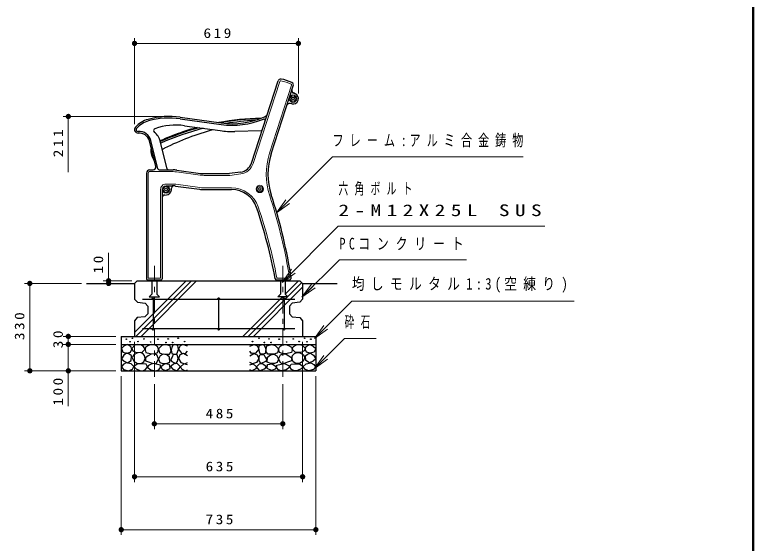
# Model space of a CAD drawing. Units: millimetres on the paper, scale 1:20. Extents: x -365 to 0, y -5 to 257.
# Drawn here: x -139.5 to 0, y 55.8 to 155.6 of the extents above; entities that cross this region are included whole.
import ezdxf

# ---------------------------------------------------------------- set-up
doc = ezdxf.new("R2010")
doc.units = ezdxf.units.MM
doc.linetypes.add('USER2', pattern=[6, 3, -1, 1, -1])
doc.layers.add('1_20', color=7, linetype='Continuous', lineweight=25)
doc.layers.add('LY_5', color=7, linetype='Continuous', lineweight=13)
doc.styles.add('ＭＳ ゴシック', font='')
doc.styles.get('ＭＳ ゴシック').set_extended_font_data('MS Gothic')

# ---------------------------------------------------------------- blocks, each defined once
blk = doc.blocks.new('filled_dot')
at = {"color": 0, "linetype": 'Continuous', "lineweight": -2, "const_width": 1.25}
blk.add_lwpolyline([(-0.625, 0, 1), (0.625, 0, 1)], format="xyb", close=True, dxfattribs=at)

msp = doc.modelspace()

# ---------------------------------------------------------------- linework, layer by layer
at = {"layer": '1_20', "lineweight": 13}
for p, q in [((-116.849, 134.892), (-116.849, 151.159)), ((-85.904, 140.731), (-85.904, 151.159)), ((-116.849, 150.159), (-85.904, 150.159)), ((-89.412, 142.985), (-94.456, 127.463)), ((-91.346, 129.43), (-87.176, 142.264)), ((-87.121, 139.846), (-86.921, 139.962)), ((-87.121, 139.846), (-87.121, 139.615)), ((-87.121, 139.615), (-86.921, 139.5)), ((-86.921, 139.962), (-86.721, 139.846)), ((-86.921, 139.5), (-86.721, 139.615)), ((-86.721, 139.846), (-86.721, 139.615)), ((-111.274, 136.368), (-130.349, 136.368)), ((-129.349, 125.838), (-129.349, 136.368)), ((-114.274, 125.703), (-114.274, 105.913)), ((-109.558, 125.953), (-114.024, 125.953)), ((-104.418, 125.298), (-108.929, 125.911)), ((-98.877, 125.25), (-96.763, 125.537)), ((-98.877, 125.25), (-103.702, 125.25)), ((-111.099, 122.694), (-110.899, 122.809)), ((-110.899, 123.603), (-109.76, 123.603)), ((-110.899, 122.809), (-110.699, 122.694)), ((-109.044, 123.555), (-104.533, 122.943)), ((-103.904, 122.9), (-98.533, 122.9)), ((-93.377, 122.797), (-93.177, 122.913)), ((-93.377, 122.797), (-93.377, 122.566)), ((-93.177, 122.913), (-92.977, 122.797)), ((-92.977, 122.797), (-92.977, 122.566)), ((-111.924, 122.597), (-111.924, 105.913)), ((-111.099, 122.694), (-111.099, 122.463)), ((-111.099, 122.463), (-110.899, 122.347)), ((-110.899, 122.347), (-110.699, 122.463)), ((-110.699, 122.694), (-110.699, 122.463)), ((-93.377, 122.566), (-93.177, 122.451)), ((-93.177, 122.451), (-92.977, 122.566)), ((-90.06, 118.14), (-88.292, 120.615)), ((-90.06, 118.14), (-87.938, 120.261)), ((-87.585, 119.908), (-90.06, 118.14)), ((-121.739, 104.838), (-121.739, 110.637)), ((-88.967, 105.027), (-87.199, 107.502)), ((-88.967, 105.027), (-86.846, 107.148)), ((-86.492, 106.794), (-88.967, 105.027)), ((-87.666, 106.077), (-87.666, 105.913)), ((-126.89, 104.838), (-137.621, 104.838)), ((-136.621, 88.338), (-136.621, 104.838)), ((-117.349, 105.338), (-122.739, 105.338)), ((-116.849, 95.587), (-107.098, 105.338)), ((-116.608, 94.838), (-106.108, 105.338)), ((-115.618, 94.838), (-105.118, 105.338)), ((-114.174, 105.813), (-112.024, 105.813)), ((-95.395, 94.838), (-85.247, 104.986)), ((-89.867, 105.813), (-87.766, 105.813)), ((-88.4, 102.823), (-85.885, 105.338)), ((-85.22, 102.217), (-83.453, 104.692)), ((-94.405, 94.838), (-85.099, 104.143)), ((-85.22, 102.217), (-83.099, 104.338)), ((-82.746, 103.985), (-85.22, 102.217)), ((-96.385, 94.838), (-88.885, 102.338)), ((-82.879, 94.411), (-81.111, 96.886)), ((-82.879, 94.411), (-80.757, 96.533)), ((-120.349, 94.838), (-130.349, 94.838)), ((-129.349, 93.338), (-129.349, 94.838)), ((-80.404, 96.179), (-82.879, 94.411)), ((-116.849, 93.838), (-116.849, 67.338)), ((-85.099, 93.838), (-85.099, 67.338)), ((-120.349, 93.338), (-130.349, 93.338)), ((-129.349, 81.633), (-129.349, 93.338)), ((-82.892, 88.742), (-81.123, 91.216)), ((-82.892, 88.742), (-80.77, 90.862)), ((-80.417, 90.508), (-82.892, 88.742)), ((-120.349, 88.338), (-137.621, 88.338)), ((-119.349, 87.338), (-119.349, 57.338)), ((-82.599, 87.338), (-82.599, 57.338)), ((-113.099, 85.838), (-113.099, 77.338)), ((-88.849, 85.838), (-88.849, 77.338)), ((-88.849, 78.338), (-113.099, 78.338)), ((-85.099, 68.338), (-116.849, 68.338)), ((-82.599, 58.338), (-119.349, 58.338))]:
    msp.add_line(p, q, dxfattribs=at)
at = {"layer": '1_20'}
for p, q in [((-94.765, 127.564), (-89.722, 143.085)), ((-91.037, 129.329), (-86.869, 142.155)), ((-86.524, 140.667), (-86.831, 140.798)), ((-87.15, 138.739), (-87.475, 138.814)), ((-108.256, 135.929), (-100.504, 134.854)), ((-108.214, 136.226), (-100.463, 135.151)), ((-107.392, 134.618), (-100.666, 133.686)), ((-92.919, 133.676), (-97.909, 133.535)), ((-112.842, 126.899), (-114.048, 131.735)), ((-112.425, 126.468), (-113.757, 131.807)), ((-110.673, 126.468), (-111.972, 131.677)), ((-114.599, 125.678), (-114.599, 105.738)), ((-113.999, 126.278), (-113.327, 126.278)), ((-112.183, 126.278), (-109.558, 126.278)), ((-108.885, 126.233), (-104.374, 125.62)), ((-103.702, 125.575), (-98.899, 125.575)), ((-96.806, 125.859), (-98.899, 125.575)), ((-110.899, 123.278), (-109.76, 123.278)), ((-109.886, 122.489), (-109.857, 122.822)), ((-109.088, 123.233), (-104.577, 122.62)), ((-111.599, 122.578), (-111.599, 105.738)), ((-111.143, 121.535), (-110.811, 121.564)), ((-103.904, 122.575), (-98.533, 122.575)), ((-87.341, 106.077), (-87.341, 105.738)), ((-125.89, 104.838), (-116.849, 104.838)), ((-116.349, 105.338), (-116.849, 104.838)), ((-116.849, 104.838), (-116.849, 101.838)), ((-116.349, 105.338), (-85.599, 105.338)), ((-114.349, 105.488), (-111.849, 105.488)), ((-114.349, 105.488), (-114.349, 105.338)), ((-113.549, 105.338), (-113.549, 102.788)), ((-112.649, 105.338), (-112.649, 102.788)), ((-111.849, 105.488), (-111.849, 105.338)), ((-90.012, 105.488), (-87.591, 105.488)), ((-89.991, 105.488), (-89.991, 105.338)), ((-89.299, 105.338), (-89.299, 102.788)), ((-88.399, 105.338), (-88.399, 102.788)), ((-87.591, 105.488), (-87.591, 105.338)), ((-85.599, 105.338), (-85.099, 104.838)), ((-85.099, 104.838), (-78.578, 104.838)), ((-85.099, 104.838), (-85.099, 101.838)), ((-116.849, 101.838), (-116.294, 101.283)), ((-115.349, 101.838), (-86.599, 101.838)), ((-114.049, 102.338), (-113.549, 102.788)), ((-114.049, 102.338), (-112.149, 102.338)), ((-113.349, 101.838), (-113.349, 96.338)), ((-112.649, 102.788), (-112.149, 102.338)), ((-100.974, 101.838), (-100.974, 96.338)), ((-89.299, 102.788), (-89.799, 102.338)), ((-87.899, 102.338), (-89.799, 102.338)), ((-88.599, 101.838), (-88.599, 96.338)), ((-87.899, 102.338), (-88.399, 102.788)), ((-85.099, 101.838), (-85.655, 101.283)), ((-116.294, 101.283), (-114.847, 101.138)), ((-114.847, 101.138), (-114.349, 100.53)), ((-114.349, 100.53), (-114.349, 99.088)), ((-87.102, 101.138), (-87.599, 100.53)), ((-87.599, 100.53), (-87.599, 99.088)), ((-85.655, 101.283), (-87.102, 101.138)), ((-114.349, 99.088), (-114.905, 98.533)), ((-87.599, 99.088), (-87.044, 98.533)), ((-116.352, 98.388), (-116.849, 97.78)), ((-116.849, 97.78), (-116.849, 94.838)), ((-114.905, 98.533), (-116.352, 98.388)), ((-87.044, 98.533), (-85.597, 98.388)), ((-85.597, 98.388), (-85.099, 97.78)), ((-85.099, 97.78), (-85.099, 94.838)), ((-115.349, 96.338), (-86.599, 96.338)), ((-119.349, 94.838), (-82.599, 94.838)), ((-119.349, 94.838), (-119.349, 88.338)), ((-82.599, 94.838), (-82.599, 88.338)), ((-119.349, 93.338), (-82.599, 93.338)), ((-119.349, 88.338), (-82.599, 88.338))]:
    msp.add_line(p, q, dxfattribs=at)
at = {"layer": '1_20', "linetype": 'USER2', "lineweight": 13}
for p, q in [((-113.099, 108.179), (-113.099, 86.838)), ((-88.849, 108.179), (-88.849, 86.838))]:
    msp.add_line(p, q, dxfattribs=at)
at = {"layer": '1_20', "lineweight": 13}
for points in [[(-90.06, 118.14), (-79.453, 128.746), (-43.453, 128.746)], [(-88.967, 105.027), (-78.36, 115.633), (-39.329, 115.633)], [(-85.22, 102.217), (-78.149, 109.288), (-54.128, 109.288)], [(-82.879, 94.411), (-75.808, 101.482), (-33.802, 101.482)], [(-82.892, 88.742), (-77.181, 94.448), (-71.181, 94.448)]]:
    msp.add_lwpolyline(points, dxfattribs=at)
at = {"layer": '1_20'}
for points in [[(-118.227, 93.308), (-118.861, 93.007), (-119.336, 92.532), (-119.035, 91.835), (-118.306, 91.692), (-117.609, 91.851), (-117.356, 92.437), (-117.546, 92.944)], [(-116.256, 93.313), (-116.783, 93.178), (-117.364, 92.542), (-117.134, 92.123), (-116.677, 91.886), (-116.161, 91.813), (-115.418, 91.88), (-114.85, 92.421), (-115.134, 92.921), (-115.667, 93.231)], [(-113.665, 93.323), (-114.202, 93.099), (-114.748, 92.831), (-114.864, 92.33), (-114.73, 91.766), (-113.906, 91.605), (-113.182, 91.56), (-112.457, 91.819), (-112.304, 92.428), (-112.537, 92.938), (-112.94, 93.162)], [(-111.045, 93.297), (-111.675, 93.136), (-112.306, 92.468), (-112.121, 91.751), (-111.68, 91.535), (-111.119, 91.467), (-110.254, 91.492), (-109.92, 92.06), (-110.106, 93.025)], [(-109.773, 92.747), (-109.908, 92.224), (-109.782, 91.592), (-109.412, 91.466), (-108.861, 91.556), (-108.554, 92.368), (-108.635, 93.127), (-109.249, 93.334), (-109.601, 93.154)], [(-92.176, 92.747), (-92.041, 92.224), (-92.167, 91.592), (-92.537, 91.466), (-93.088, 91.556), (-93.395, 92.368), (-93.313, 93.127), (-92.7, 93.334), (-92.348, 93.154)], [(-90.904, 93.297), (-90.273, 93.136), (-89.643, 92.468), (-89.828, 91.751), (-90.269, 91.535), (-90.83, 91.467), (-91.695, 91.492), (-92.029, 92.06), (-91.843, 93.025)], [(-88.284, 93.323), (-87.747, 93.099), (-87.201, 92.831), (-87.085, 92.33), (-87.219, 91.766), (-88.042, 91.605), (-88.767, 91.56), (-89.492, 91.819), (-89.644, 92.428), (-89.412, 92.938), (-89.009, 93.162)], [(-85.693, 93.313), (-85.166, 93.178), (-84.585, 92.542), (-84.815, 92.123), (-85.272, 91.886), (-85.788, 91.813), (-86.531, 91.88), (-87.099, 92.421), (-86.815, 92.921), (-86.281, 93.231)], [(-83.722, 93.308), (-83.088, 93.007), (-82.613, 92.532), (-82.914, 91.835), (-83.643, 91.692), (-84.34, 91.851), (-84.593, 92.437), (-84.403, 92.944)], [(-118.354, 91.661), (-118.892, 91.312), (-119.336, 90.631), (-118.829, 90.171), (-118.164, 89.855), (-117.467, 90.298), (-117.387, 91.138), (-117.795, 91.5)], [(-116.891, 90.096), (-116.27, 89.751), (-115.594, 89.704), (-115.08, 90.066), (-114.837, 90.664), (-114.948, 91.201), (-115.296, 91.61), (-115.762, 91.774), (-116.296, 91.718), (-116.986, 91.349), (-117.283, 90.772)], [(-113.715, 91.492), (-114.269, 91.195), (-114.796, 90.776), (-114.742, 90.222), (-113.999, 89.952), (-113.364, 89.735), (-112.715, 89.762), (-112.309, 90.627), (-112.661, 91.384), (-113.164, 91.549)], [(-111.431, 91.485), (-111.975, 91.176), (-112.309, 90.557), (-112.037, 89.939), (-111.512, 89.691), (-110.875, 89.692), (-110.183, 89.989), (-110.244, 90.916), (-110.767, 91.338)], [(-109.52, 91.415), (-109.755, 90.896), (-110.076, 90.439), (-109.816, 90.068), (-109.038, 89.734), (-108.711, 90.095), (-108.58, 90.723), (-108.766, 91.378)], [(-92.429, 91.415), (-92.194, 90.896), (-91.873, 90.439), (-92.132, 90.068), (-92.911, 89.734), (-93.238, 90.095), (-93.369, 90.723), (-93.183, 91.378)], [(-90.518, 91.485), (-89.974, 91.176), (-89.64, 90.557), (-89.912, 89.939), (-90.437, 89.691), (-91.074, 89.692), (-91.766, 89.989), (-91.704, 90.916), (-91.181, 91.338)], [(-88.234, 91.492), (-87.68, 91.195), (-87.153, 90.776), (-87.207, 90.222), (-87.95, 89.952), (-88.585, 89.735), (-89.234, 89.762), (-89.639, 90.627), (-89.288, 91.384), (-88.784, 91.549)], [(-85.058, 90.096), (-85.679, 89.751), (-86.355, 89.704), (-86.869, 90.066), (-87.112, 90.664), (-87, 91.201), (-86.653, 91.61), (-86.187, 91.774), (-85.653, 91.718), (-84.963, 91.349), (-84.666, 90.772)], [(-83.595, 91.661), (-83.056, 91.312), (-82.613, 90.631), (-83.12, 90.171), (-83.785, 89.855), (-84.482, 90.298), (-84.562, 91.138), (-84.154, 91.5)], [(-118.395, 89.864), (-118.963, 89.545), (-119.301, 89.122), (-118.898, 88.556), (-117.955, 88.353), (-117.239, 88.672), (-116.966, 89.177), (-117.505, 89.633)], [(-115.54, 89.657), (-116.323, 89.616), (-116.986, 89.143), (-116.553, 88.684), (-115.864, 88.373), (-115.299, 88.365), (-114.756, 88.589), (-114.418, 89.116), (-114.675, 89.603)], [(-113.424, 89.748), (-114.195, 89.329), (-114.438, 89.032), (-113.749, 88.546), (-112.803, 88.356), (-112.273, 88.54), (-111.924, 88.965), (-111.951, 89.383), (-112.816, 89.613)], [(-111.102, 89.64), (-111.906, 89.084), (-111.648, 88.64), (-111.003, 88.367), (-110.126, 88.775), (-110.212, 89.517)], [(-109.285, 89.705), (-110.051, 89.136), (-109.606, 88.666), (-108.79, 88.357), (-108.16, 89.111), (-108.704, 89.68)], [(-92.664, 89.705), (-91.898, 89.136), (-92.343, 88.666), (-93.158, 88.357), (-93.789, 89.111), (-93.245, 89.68)], [(-90.847, 89.64), (-90.043, 89.084), (-90.301, 88.64), (-90.946, 88.367), (-91.823, 88.775), (-91.737, 89.517)], [(-88.525, 89.748), (-87.754, 89.329), (-87.511, 89.032), (-88.2, 88.546), (-89.146, 88.356), (-89.676, 88.54), (-90.025, 88.965), (-89.998, 89.383), (-89.133, 89.613)], [(-86.409, 89.657), (-85.625, 89.616), (-84.963, 89.143), (-85.396, 88.684), (-86.085, 88.373), (-86.65, 88.365), (-87.193, 88.589), (-87.531, 89.116), (-87.274, 89.603)], [(-83.554, 89.864), (-82.985, 89.545), (-82.648, 89.122), (-83.051, 88.556), (-83.994, 88.353), (-84.71, 88.672), (-84.983, 89.177), (-84.444, 89.633)]]:
    msp.add_lwpolyline(points, close=True, dxfattribs=at)
for points in [[(-106.849, 93.003), (-107.705, 93.32), (-108.244, 93.051), (-108.56, 92.449), (-107.974, 91.688), (-107.198, 91.625), (-106.849, 92.021)], [(-95.099, 93.003), (-94.244, 93.32), (-93.705, 93.051), (-93.388, 92.449), (-93.975, 91.688), (-94.751, 91.625), (-95.099, 92.021)], [(-106.865, 91.197), (-107.626, 91.593), (-108.259, 91.34), (-108.56, 90.69), (-108.117, 89.914), (-107.356, 89.676), (-106.865, 89.882)], [(-95.084, 91.197), (-94.323, 91.593), (-93.689, 91.34), (-93.388, 90.69), (-93.832, 89.914), (-94.592, 89.676), (-95.084, 89.882)], [(-106.849, 89.47), (-107.515, 89.676), (-108.164, 89.122), (-107.99, 88.726), (-107.261, 88.361), (-106.849, 88.52)], [(-95.099, 89.47), (-94.434, 89.676), (-93.785, 89.122), (-93.959, 88.726), (-94.688, 88.361), (-95.099, 88.52)]]:
    msp.add_lwpolyline(points, dxfattribs=at)
at = {"layer": '1_20', "lineweight": 13}
for centre, radius in [((-86.921, 139.731), 0.7), ((-86.921, 139.731), 0.525), ((-86.921, 139.731), 0.268), ((-110.899, 122.578), 0.7), ((-110.899, 122.578), 0.525), ((-110.899, 122.578), 0.268), ((-93.177, 122.682), 0.7), ((-93.177, 122.682), 0.525), ((-93.177, 122.682), 0.268)]:
    msp.add_circle(centre, radius, dxfattribs=at)
at = {"layer": '1_20'}
for centre, radius in [((-113.349, 101.988), 0.15), ((-100.974, 101.988), 0.15), ((-88.599, 101.988), 0.15), ((-113.349, 96.188), 0.15), ((-100.974, 96.188), 0.15), ((-88.599, 96.188), 0.15), ((-118.403, 94.316), 0.05), ((-117.684, 93.821), 0.05), ((-117.234, 94.496), 0.05), ((-116.2, 93.866), 0.05), ((-115.075, 94.361), 0.05), ((-113.816, 93.776), 0.05), ((-112.422, 94.316), 0.05), ((-110.893, 93.686), 0.05), ((-110.489, 94.361), 0.05), ((-109.634, 93.686), 0.05), ((-108.6, 94.496), 0.05), ((-107.386, 93.866), 0.05), ((-94.563, 93.866), 0.05), ((-93.349, 94.496), 0.05), ((-92.314, 93.686), 0.05), ((-91.46, 94.361), 0.05), ((-91.055, 93.686), 0.05), ((-89.526, 94.316), 0.05), ((-88.132, 93.776), 0.05), ((-86.873, 94.361), 0.05), ((-85.749, 93.866), 0.05), ((-84.715, 94.496), 0.05), ((-84.265, 93.821), 0.05), ((-83.546, 94.316), 0.05)]:
    msp.add_circle(centre, radius, dxfattribs=at)
for centre, radius, start, end in [((-89.246, 142.931), 0.5, 80.64783, 162), ((-90.316, 136.435), 7.083, 63.17417, 80.64783), ((-87.345, 142.31), 0.5, 342, 63.17417), ((-86.635, 141.258), 0.5, 162, 246.99999), ((-86.921, 139.731), 1.018, 257, 67), ((-87.588, 138.327), 0.5, 77, 162), ((-92.684, 137.205), 1, 293.73577, 342), ((-112.946, 131.005), 5, 105.49491, 138.4096), ((-112.946, 131.005), 4.7, 105.49491, 138.4096), ((-110.274, 121.368), 15, 82.1057, 105.49491), ((-110.274, 121.368), 14.7, 82.1057, 105.49491), ((-98.381, 150.162), 15.455, 262.1057, 292.37225), ((-98.381, 150.162), 15.155, 262.1057, 293.73577), ((-92.404, 135.64), 0.25, 342, 112.37225), ((-116.199, 133.892), 0.65, 138.4096, 274.56948), ((-116.199, 133.892), 0.35, 138.4096, 274.56948), ((-112.859, 133.683), 0.4, 109.26732, 233.46578), ((-109.037, 122.75), 11.982, 82.1057, 109.26732), ((-115.988, 131.251), 2.3, 14, 94.56948), ((-115.988, 131.251), 2, 14, 94.56948), ((-114.883, 130.951), 3, 14, 53.46578), ((-98.381, 150.162), 16.634, 262.1057, 271.62851), ((-92.916, 133.577), 0.1, 342, 91.62851), ((-79.149, 125.467), 12.5, 162, 198.17873), ((-97.143, 128.336), 2.5, 277.73061, 342), ((-113.999, 125.678), 0.6, 90, 180), ((-113.327, 126.778), 0.5, 270, 14), ((-112.183, 126.528), 0.25, 194, 270), ((-110.431, 126.528), 0.25, 194, 270), ((-109.558, 121.278), 5, 82.26939, 90), ((-103.702, 130.575), 5, 262.26939, 270), ((-109.359, 122.778), 0.5, 101.08819, 175.00001), ((-109.76, 118.278), 5, 82.26939, 90), ((-111.099, 121.037), 0.5, 95, 180), ((-110.899, 122.578), 1.018, 275, 355), ((-103.904, 127.575), 5, 262.26939, 270), ((-98.533, 117.575), 5, 18.70266, 90), ((-186.034, 90.369), 100, 9.51783, 18.17874), ((-188.516, 87.112), 100, 10.70735, 18.70266), ((-92.341, 106.077), 5, 0, 9.51783), ((-114.349, 105.738), 0.25, 179.99999, 270), ((-111.849, 105.738), 0.25, 270, 0), ((-90.012, 105.738), 0.25, 190.70736, 270), ((-87.591, 105.738), 0.25, 270, 0)]:
    msp.add_arc(centre, radius, start, end, dxfattribs=at)
at = {"layer": '1_20', "lineweight": 13}
for centre, radius, start, end in [((-89.246, 142.931), 0.175, 80.64783, 162), ((-90.316, 136.435), 6.758, 63.17417, 80.64783), ((-87.345, 142.31), 0.175, 342, 63.17417), ((-79.149, 125.467), 12.825, 162, 198.46692), ((-97.143, 128.336), 2.825, 277.73061, 342), ((-114.024, 125.703), 0.25, 90, 180), ((-109.558, 121.278), 4.675, 82.26939, 90), ((-103.702, 130.575), 5.325, 262.26939, 270), ((-110.899, 122.578), 1.025, 90, 181.08292), ((-109.76, 118.278), 5.325, 82.26939, 90), ((-103.904, 127.575), 4.675, 262.26939, 270), ((-98.533, 117.575), 5.325, 18.70266, 90), ((-186.034, 90.369), 99.675, 9.51783, 18.14166), ((-188.516, 87.112), 100.325, 10.79008, 18.70266), ((-92.341, 106.077), 4.675, 0, 9.51783), ((-114.174, 105.913), 0.1, 179.99999, 270), ((-112.024, 105.913), 0.1, 270, 0), ((-89.867, 105.913), 0.1, 190.79008, 270), ((-87.766, 105.913), 0.1, 270, 0)]:
    msp.add_arc(centre, radius, start, end, dxfattribs=at)
at = {"layer": '1_20', "color": 131}
for centre, radius, start, end in [((-92.403, 88.487), 47.5, 90.75951, 100.33905), ((-91.526, 85.987), 50, 91.79074, 100.40564), ((-91.526, 85.987), 49.7, 92.99378, 99.32925), ((-91.526, 85.987), 50, 105.20434, 114.12026), ((-91.526, 85.987), 49.7, 104.37951, 114.18199), ((-92.403, 88.487), 47.5, 105.37801, 109.33838), ((-91.526, 85.987), 50.15, 109.33838, 114.09139), ((-88.968, 85.573), 50, 105.03295, 116.35114), ((-112.141, 129.887), 1.65, 162.24312, 198.10203), ((-112.141, 129.887), 1.5, 173.27957, 195.61826), ((-112.141, 129.887), 1.5, 173.27957, 195.61826), ((-110.496, 129.033), 1.5, 116.35114, 135.90148), ((-99.452, 134.035), 15, 198.10203, 205.11214), ((-99.14, 133.522), 15, 195.61826, 200.69892)]:
    msp.add_arc(centre, radius, start, end, dxfattribs=at)
at = {"layer": 'LY_5', "lineweight": 50}
msp.add_line((0, 0), (0, 257), dxfattribs=at)

# ---------------------------------------------------------------- block references
at = {"layer": '1_20', "lineweight": 13, "xscale": 0.4, "yscale": 0.4}
for p in [(-116.849, 150.159), (-113.099, 78.338), (-116.849, 68.338), (-119.349, 58.338)]:
    msp.add_blockref('filled_dot', p, dxfattribs=at)
for p, rotation in [((-85.904, 150.159), 180), ((-129.349, 136.368), 270), ((-136.621, 104.838), 270), ((-121.739, 105.338), 270), ((-121.739, 104.838), 90), ((-129.349, 94.838), 270), ((-129.349, 93.338), 270), ((-136.621, 88.338), 90), ((-129.349, 88.338), 90), ((-88.849, 78.338), 180), ((-85.099, 68.338), 180), ((-82.599, 58.338), 180)]:
    msp.add_blockref('filled_dot', p, dxfattribs=dict(at, rotation=rotation))

# ---------------------------------------------------------------- texts
at = {"layer": '1_20', "style": 'ＭＳ ゴシック'}
for s, insert, char_height, attachment_point in [('\\T1.33;\\W1.15;619', (-100.96, 151.159), 1.833, 8), ('\\T1.54;\\W0.7;フレーム:アルミ合金鋳物', (-79.453, 131.746), 2.199, 4), ('\\T1.64;\\W0.6;六角ボルト', (-78.329, 122.633), 2.199, 4), ('\\T1.5;\\W1.35;2-M12X25L\\~SUS', (-78.329, 118.633), 2.199, 4), ('\\T1.57;\\W0.75;PCコンクリート', (-78.128, 112.288), 2.199, 4), ('\\T1.5;\\W0.8;均しモルタル1:3(空練り)', (-75.802, 104.482), 2.199, 4), ('\\T1.64;\\W0.6;砕石', (-77.181, 97.448), 2.199, 4), ('\\T1.33;\\W1.15;485', (-100.558, 79.338), 1.833, 8), ('\\T1.33;\\W1.15;635', (-100.558, 69.338), 1.833, 8), ('\\T1.33;\\W1.15;735', (-100.558, 59.338), 1.833, 8)]:
    msp.add_mtext(s, dxfattribs=dict(at, insert=insert, char_height=char_height, attachment_point=attachment_point))
at = {"layer": '1_20', "char_height": 1.833, "attachment_point": 8, "rotation": 90, "style": 'ＭＳ ゴシック'}
for s, insert in [('\\T1.33;\\W1.15;211', (-130.349, 131.532)), ('\\T1.34;\\W1.15;10', (-122.739, 108.637)), ('\\T1.33;\\W1.15;330', (-137.621, 97.003)), ('\\T1.34;\\W1.15;30', (-130.349, 94.516)), ('\\T1.33;\\W1.15;100', (-130.349, 84.633))]:
    msp.add_mtext(s, dxfattribs=dict(at, insert=insert))

doc.saveas('drawing.dxf')
